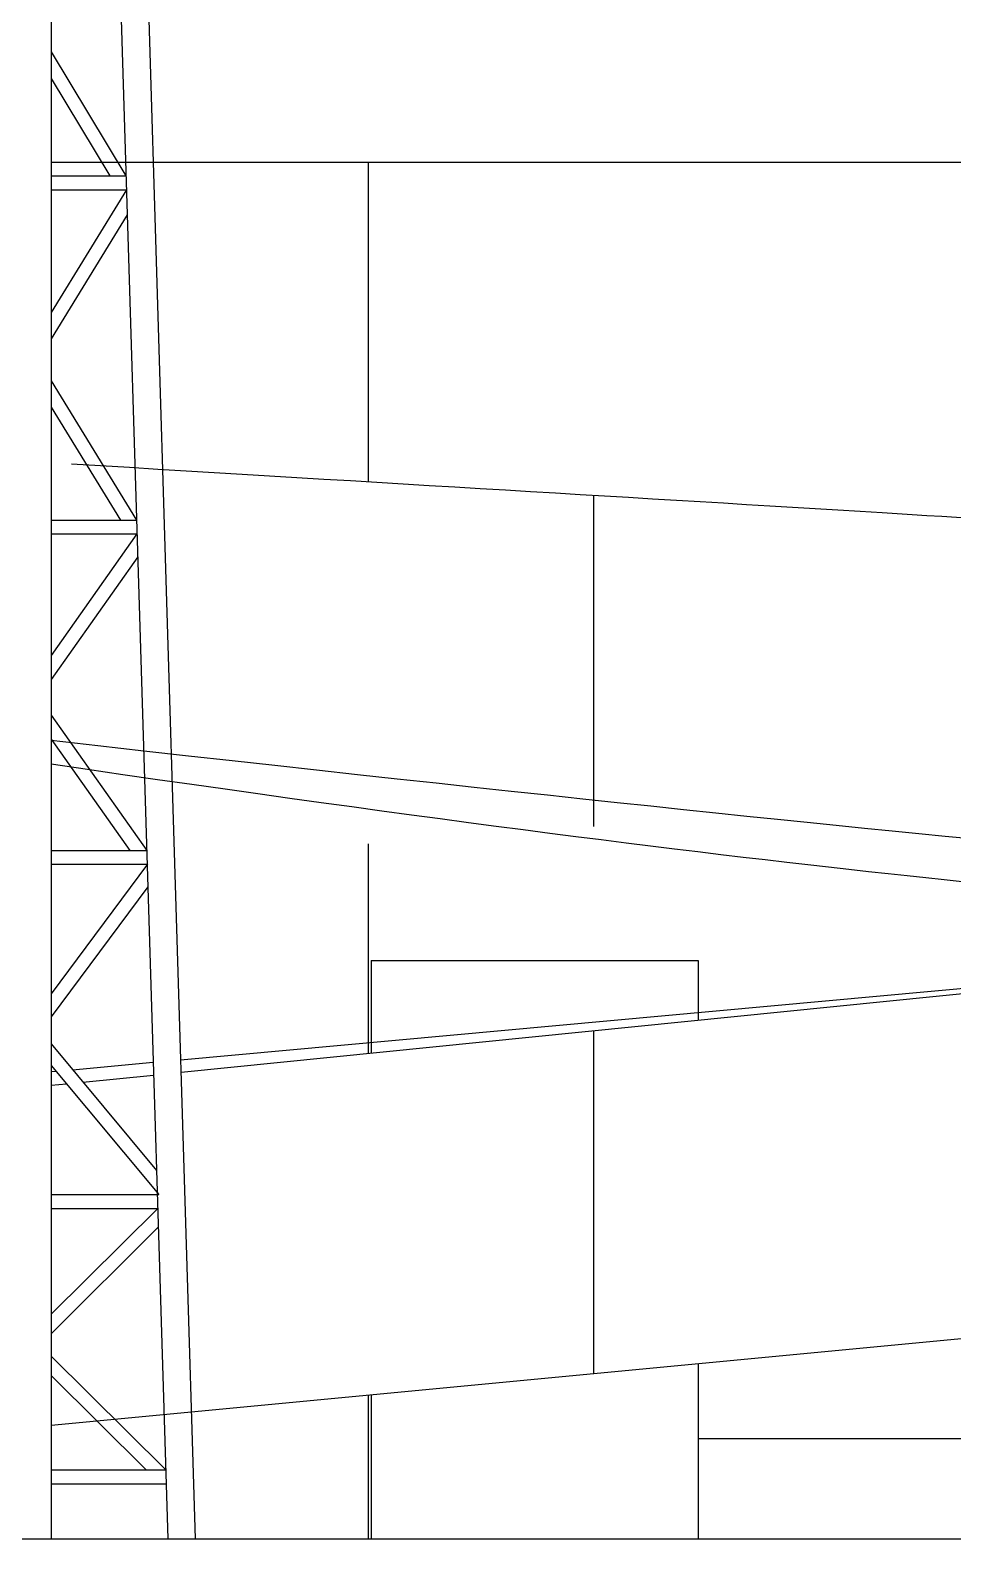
# Model space of a CAD drawing. Extents: x 115 to 1469, y 94 to 338.
# Drawn here: x 252.58 to 255.93, y 244.91 to 250.39 of the extents above; entities that cross this region are included whole.
import ezdxf

# ---------------------------------------------------------------- set-up
doc = ezdxf.new("R2010")
doc.units = 0
doc.layers.add('1', color=7, linetype='CONTINUOUS')
doc.layers.add('PAREDE', color=6, linetype='CONTINUOUS')

msp = doc.modelspace()

# ---------------------------------------------------------------- linework, layer by layer
at = {"layer": '1', "color": 1}
for p, q in [((252.9395, 252.85), (253.0775, 248.3497)), ((252.8818, 251.4674), (253.0831, 244.9067)), ((252.6595, 250.3077), (252.9312, 249.8567)), ((252.6595, 250.2108), (252.8729, 249.8567)), ((252.6595, 249.9067), (263.6606, 249.9067)), ((252.6595, 249.8567), (252.9312, 249.8567)), ((252.6595, 249.8067), (252.9328, 249.8067)), ((252.9328, 249.8067), (252.6595, 249.3613)), ((252.9356, 249.7156), (252.6595, 249.2656)), ((252.6595, 249.112), (252.9696, 248.6067)), ((252.6595, 249.0164), (252.9109, 248.6067)), ((252.6595, 248.6067), (252.9696, 248.6067)), ((252.6595, 248.5567), (252.9711, 248.5567)), ((252.9711, 248.5567), (252.6595, 248.115)), ((252.9737, 248.4735), (252.6595, 248.0283)), ((253.0775, 248.3497), (253.1831, 244.9067)), ((252.6595, 247.8983), (253.0064, 247.4067)), ((252.6595, 247.8116), (252.9452, 247.4067)), ((252.6595, 247.4067), (253.0064, 247.4067)), ((252.6595, 247.3567), (253.0079, 247.3567)), ((253.0095, 247.3567), (252.6595, 246.8866)), ((253.0105, 247.2743), (252.6595, 246.8029)), ((252.6595, 246.704), (253.042, 246.245)), ((252.6595, 246.6259), (253.0505, 246.1567)), ((252.6595, 246.1567), (253.0505, 246.1567)), ((252.6595, 246.1067), (253.0463, 246.1067)), ((253.0463, 246.1067), (252.6595, 245.7221)), ((253.0484, 246.0382), (252.6595, 245.6516)), ((252.6595, 245.5701), (253.0754, 245.1567)), ((252.6595, 245.4996), (253.0045, 245.1567)), ((252.6595, 245.1567), (253.0754, 245.1567)), ((252.6595, 245.1067), (253.077, 245.1067))]:
    msp.add_line(p, q, dxfattribs=at)
at = {"layer": '1', "color": 253}
for p, q in [((253.8113, 249.9067), (253.8113, 248.745)), ((254.6295, 248.6961), (254.6295, 247.4939)), ((253.8113, 247.4306), (253.8113, 246.6698)), ((254.6295, 246.7523), (254.6295, 245.5076))]:
    msp.add_line(p, q, dxfattribs=at)
at = {"layer": '1', "color": 5}
for p, q in [((253.1297, 246.6465), (258.1086, 247.1028)), ((253.1311, 246.6013), (258.1086, 247.1028)), ((252.7374, 246.6106), (253.03, 246.6374)), ((252.6595, 246.6035), (252.6769, 246.605)), ((252.775, 246.5654), (253.0314, 246.5913)), ((252.6595, 246.5538), (252.7149, 246.5594)), ((252.6595, 245.32), (261.5358, 246.1654))]:
    msp.add_line(p, q, dxfattribs=at)
at = {"layer": '1', "color": 0}
for p, q in [((253.8221, 247.0067), (255.0103, 247.0067)), ((253.8221, 247.0067), (253.8221, 246.6709)), ((255.0103, 247.0067), (255.0103, 246.7907)), ((255.0103, 245.5439), (255.0103, 244.9067)), ((253.8113, 245.4297), (253.8113, 244.9067)), ((253.8221, 245.4307), (253.8221, 244.9067))]:
    msp.add_line(p, q, dxfattribs=at)
at = {"layer": '1', "color": 6}
msp.add_line((220.6287, 244.9067), (286.3398, 244.9067), dxfattribs=at)
at = {"layer": '1', "color": 0}
msp.add_lwpolyline([(255.0103, 244.9067), (261.691, 244.9067), (261.691, 245.2694), (255.0103, 245.2694)], close=True, dxfattribs=at)
at = {"layer": '1', "color": 5}
for points, knots in [([(262.1486, 247.7019), (262.0746, 247.7427), (262.0242, 247.7578), (261.8661, 247.804), (261.7656, 247.8312), (261.5818, 247.881), (261.4946, 247.9044), (261.246, 247.97), (261.0973, 248.0081), (260.6926, 248.108), (260.4768, 248.1559), (260.0874, 248.233), (259.9206, 248.2594), (259.688, 248.2939), (259.6058, 248.3058), (259.4326, 248.3303), (259.3446, 248.3424), (259.1155, 248.372), (258.9735, 248.3879), (258.7058, 248.4145), (258.5779, 248.4256), (258.3277, 248.4469), (258.2025, 248.4573), (257.8254, 248.4875), (257.572, 248.5067), (256.7969, 248.5622), (256.2603, 248.5968), (254.822, 248.6854), (253.8676, 248.7407), (252.7328, 248.8102)], [4.084825, 4.084825, 4.084825, 4.084825, 4.124981, 4.124981, 4.213272, 4.213272, 4.301563, 4.301563, 4.478146, 4.478146, 4.83131, 4.83131, 5.220657, 5.220657, 5.458053, 5.458053, 5.695449, 5.695449, 6.070274, 6.070274, 6.445098, 6.445098, 6.819923, 6.819923, 7.569572, 7.569572, 9.068871, 9.068871, 11.275991, 11.275991, 11.275991, 11.275991]), ([(261.4496, 246.1572), (261.4507, 246.1611), (262.6827, 246.3275), (260.4485, 246.9657), (259.7296, 247.0763), (258.9438, 247.1883), (257.5562, 247.3129), (256.3276, 247.3916), (252.6595, 247.8058)], [3.628079, 3.628079, 3.628079, 3.628079, 3.707255, 4.197386, 5.286461, 5.820726, 6.419178, 9.523557, 9.523557, 9.523557, 9.523557]), ([(260.5756, 246.0739), (260.5767, 246.0779), (261.8087, 246.2443), (259.5801, 246.759), (258.8556, 246.9931), (258.0698, 247.1051), (256.7015, 247.2279), (255.4928, 247.3058), (252.6595, 247.7198)], [3.628079, 3.628079, 3.628079, 3.628079, 3.707255, 4.197386, 5.286461, 5.820726, 6.419178, 9.464512, 9.464512, 9.464512, 9.464512])]:
    msp.add_open_spline(points, degree=3, knots=knots, dxfattribs=at)
at = {"layer": 'PAREDE'}
for p, q in [((252.6595, 251.6478), (252.6595, 248.8777)), ((252.6595, 249.0702), (252.6595, 244.9067))]:
    msp.add_line(p, q, dxfattribs=at)

doc.saveas('drawing.dxf')
